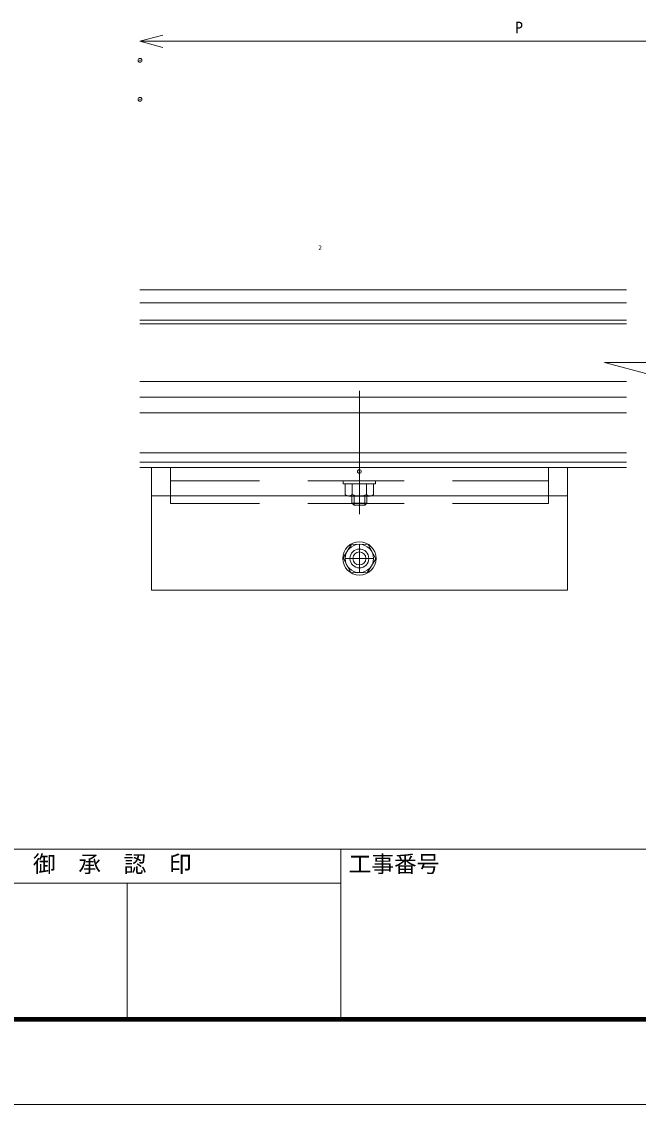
# Model space of a CAD drawing. Units: millimetres, scale not verified. Extents: x -1262 to 1261, y -891 to 891.
# Drawn here: x -8 to 318, y -891 to -318 of the extents above; entities that cross this region are included whole.
import ezdxf
from ezdxf.enums import TextEntityAlignment as Align

# ---------------------------------------------------------------- set-up
doc = ezdxf.new("R2010")
doc.units = ezdxf.units.MM
doc.header["$LTSCALE"] = 4
doc.header["$PDMODE"] = 32
doc.header["$PDSIZE"] = 2
doc.linetypes.add('USER1', pattern=[19.1, 12.7, -6.4])
doc.linetypes.add('USER2', pattern=[51, 31.8, -6.4, 6.4, -6.4])
for name, color, linetype, lineweight in [('0-0_0', 3, 'Continuous', 18), ('0-1_CSLAYER2', 7, 'Continuous', 18), ('0-2_金物', 6, 'Continuous', 18), ('0-4_Defpoints', 7, 'Continuous', 18), ('0-E_WAKU', 7, 'Continuous', 18)]:
    doc.layers.add(name, color=color, linetype=linetype, lineweight=lineweight)
doc.layers.add('0-8_MOJI', color=7, linetype='Continuous')
doc.styles.add('ＭＳ ゴシック', font='')
doc.styles.get('ＭＳ ゴシック').set_extended_font_data('MS Gothic')

# ---------------------------------------------------------------- blocks, each defined once
blk = doc.blocks.new('_Open30')
at = {"layer": '0-0_0', "color": 7, "lineweight": 9}
blk.add_line((0, 0), (-1, 0), dxfattribs=at)
blk.add_lwpolyline([(-1, 0.2679), (0, 0), (-1, -0.2679)], dxfattribs=at)
blk = doc.blocks.new('D59')
at = {"layer": '0-1_CSLAYER2', "lineweight": 9}
for p in [(5529.622, 466.107), (5906.639, 463.253)]:
    blk.add_line(p, (5906.639, 466.107), dxfattribs=at)
at = {"layer": '0-4_Defpoints'}
for p in [(5906.639, 466.107), (5517.622, 456.053), (5906.639, 456.053)]:
    blk.add_point(p, dxfattribs=at)
at = {"layer": '0-1_CSLAYER2', "xscale": 12, "yscale": 12, "rotation": 180}
blk.add_blockref('_Open30', (5517.622, 466.107), dxfattribs=at)
at = {"layer": '0-1_CSLAYER2', "style": 'ＭＳ ゴシック'}
blk.add_text('P', height=6.158, dxfattribs=at).set_placement((5716.03, 468.507), align=Align.BOTTOM_LEFT)
blk = doc.blocks.new('D174')
at = {"layer": '0-4_Defpoints'}
blk.add_point((5517.622, 435.429), dxfattribs=at)

msp = doc.modelspace()

# ---------------------------------------------------------------- linework, layer by layer
at = {"layer": '0-1_CSLAYER2'}
for p, q in [((311.523, -459.958), (54.178, -459.958)), ((311.523, -466.758), (54.178, -466.758))]:
    msp.add_line(p, q, dxfattribs=at)
at = {"layer": '0-1_CSLAYER2', "color": 3}
for p, q in [((311.523, -475.958), (54.178, -475.958)), ((311.523, -477.958), (54.178, -477.958)), ((311.523, -508.458), (54.178, -508.458)), ((311.523, -516.658), (54.178, -516.658)), ((311.523, -524.958), (54.178, -524.958)), ((311.523, -546.158), (54.178, -546.158)), ((311.523, -551.158), (54.178, -551.158)), ((311.523, -553.958), (54.178, -553.958))]:
    msp.add_line(p, q, dxfattribs=at)
at = {"layer": '0-2_金物', "color": 7, "linetype": 'USER2'}
for p, q in [((170.237, -513.361), (170.237, -578.646)), ((170.237, -594.608), (170.237, -609.608)), ((162.737, -602.108), (177.737, -602.108))]:
    msp.add_line(p, q, dxfattribs=at)
at = {"layer": '0-2_金物', "color": 7}
for p, q in [((60.237, -553.958), (60.237, -618.908)), ((280.237, -553.958), (60.237, -553.958)), ((280.237, -553.958), (280.237, -618.908)), ((161.737, -562.558), (161.737, -560.958)), ((178.737, -560.958), (161.737, -560.958)), ((178.737, -562.558), (178.737, -560.958)), ((161.737, -562.558), (178.737, -562.558)), ((162.737, -562.558), (162.737, -568.336)), ((162.737, -562.558), (177.737, -562.558)), ((166.49, -562.558), (166.49, -568.336)), ((173.985, -562.558), (173.985, -568.336)), ((177.737, -562.558), (177.737, -568.336)), ((280.237, -568.958), (60.237, -568.958)), ((164.614, -569.058), (175.861, -569.058)), ((166.237, -569.058), (166.237, -572.758)), ((166.237, -572.758), (174.237, -572.758)), ((166.237, -572.758), (167.437, -573.958)), ((167.437, -569.058), (167.437, -573.958)), ((173.037, -569.058), (173.037, -573.958)), ((174.237, -572.758), (173.037, -573.958)), ((174.237, -569.058), (174.237, -572.758)), ((167.437, -573.958), (173.037, -573.958)), ((60.237, -618.908), (280.237, -618.908))]:
    msp.add_line(p, q, dxfattribs=at)
at = {"layer": '0-2_金物', "linetype": 'USER1'}
for p, q in [((70.237, -553.958), (70.237, -572.954)), ((270.237, -553.958), (270.237, -572.954)), ((270.237, -560.958), (70.237, -560.958)), ((270.237, -572.954), (70.237, -572.954))]:
    msp.add_line(p, q, dxfattribs=at)
at = {"layer": '0-2_金物', "color": 7}
msp.add_lwpolyline([(326.478, -490.614), (355.642, -498.428), (299.919, -498.428), (325.147, -505.188)], dxfattribs=at)
msp.add_lwpolyline([(174.341, -609.734), (165.684, -609.475), (161.581, -601.848), (166.134, -594.481), (174.79, -594.741), (178.894, -602.368)], close=True, dxfattribs=at)
for radius in [8.834, 7.5, 5, 3.438]:
    msp.add_circle((170.237, -602.108), radius, dxfattribs=at)
for centre, radius, start, end in [((164.614, -566.258), 2.8, 227.92498, 312.07502), ((170.237, -558.969), 10.089, 248.19746, 291.80254), ((175.861, -566.258), 2.8, 227.92498, 312.07502)]:
    msp.add_arc(centre, radius, start, end, dxfattribs=at)
msp.add_point((170.237, -556.058), dxfattribs=at)
at = {"layer": '0-4_Defpoints', "color": 5}
msp.add_line((-1261.585, -890.946), (1261.415, -890.946), dxfattribs=at)
at = {"layer": '0-E_WAKU'}
for p, q in [((-1201.585, -755.946), (1198.415, -755.946)), ((160.415, -755.946), (160.415, -845.946)), ((-65.585, -773.946), (160.415, -773.946)), ((47.415, -773.946), (47.415, -845.946)), ((-1202.485, -846.846), (1199.315, -846.846)), ((-1202.035, -846.396), (1198.865, -846.396)), ((-1201.585, -845.946), (1198.415, -845.946)), ((-1201.135, -845.496), (1197.965, -845.496)), ((-1200.685, -845.046), (1197.515, -845.046))]:
    msp.add_line(p, q, dxfattribs=at)

# ---------------------------------------------------------------- block references
at = {"layer": '0-1_CSLAYER2'}
for name in ['D174', 'D59']:
    msp.add_blockref(name, (-5463.443, -794.558), dxfattribs=at)

# ---------------------------------------------------------------- texts
at = {"layer": '0-2_金物', "color": 7, "style": 'ＭＳ ゴシック', "width": 0.9}
msp.add_text('2', height=2.558, dxfattribs=at).set_placement((148.539, -439.656), align=Align.BOTTOM_LEFT)
at = {"layer": '0-8_MOJI', "style": 'ＭＳ ゴシック'}
for s, p in [('御  承  認  印', (-2.414, -770.792)), ('工事番号', (164.546, -770.792))]:
    msp.add_text(s, height=8.798, dxfattribs=at).set_placement(p, align=Align.BOTTOM_LEFT)

doc.saveas('drawing.dxf')
